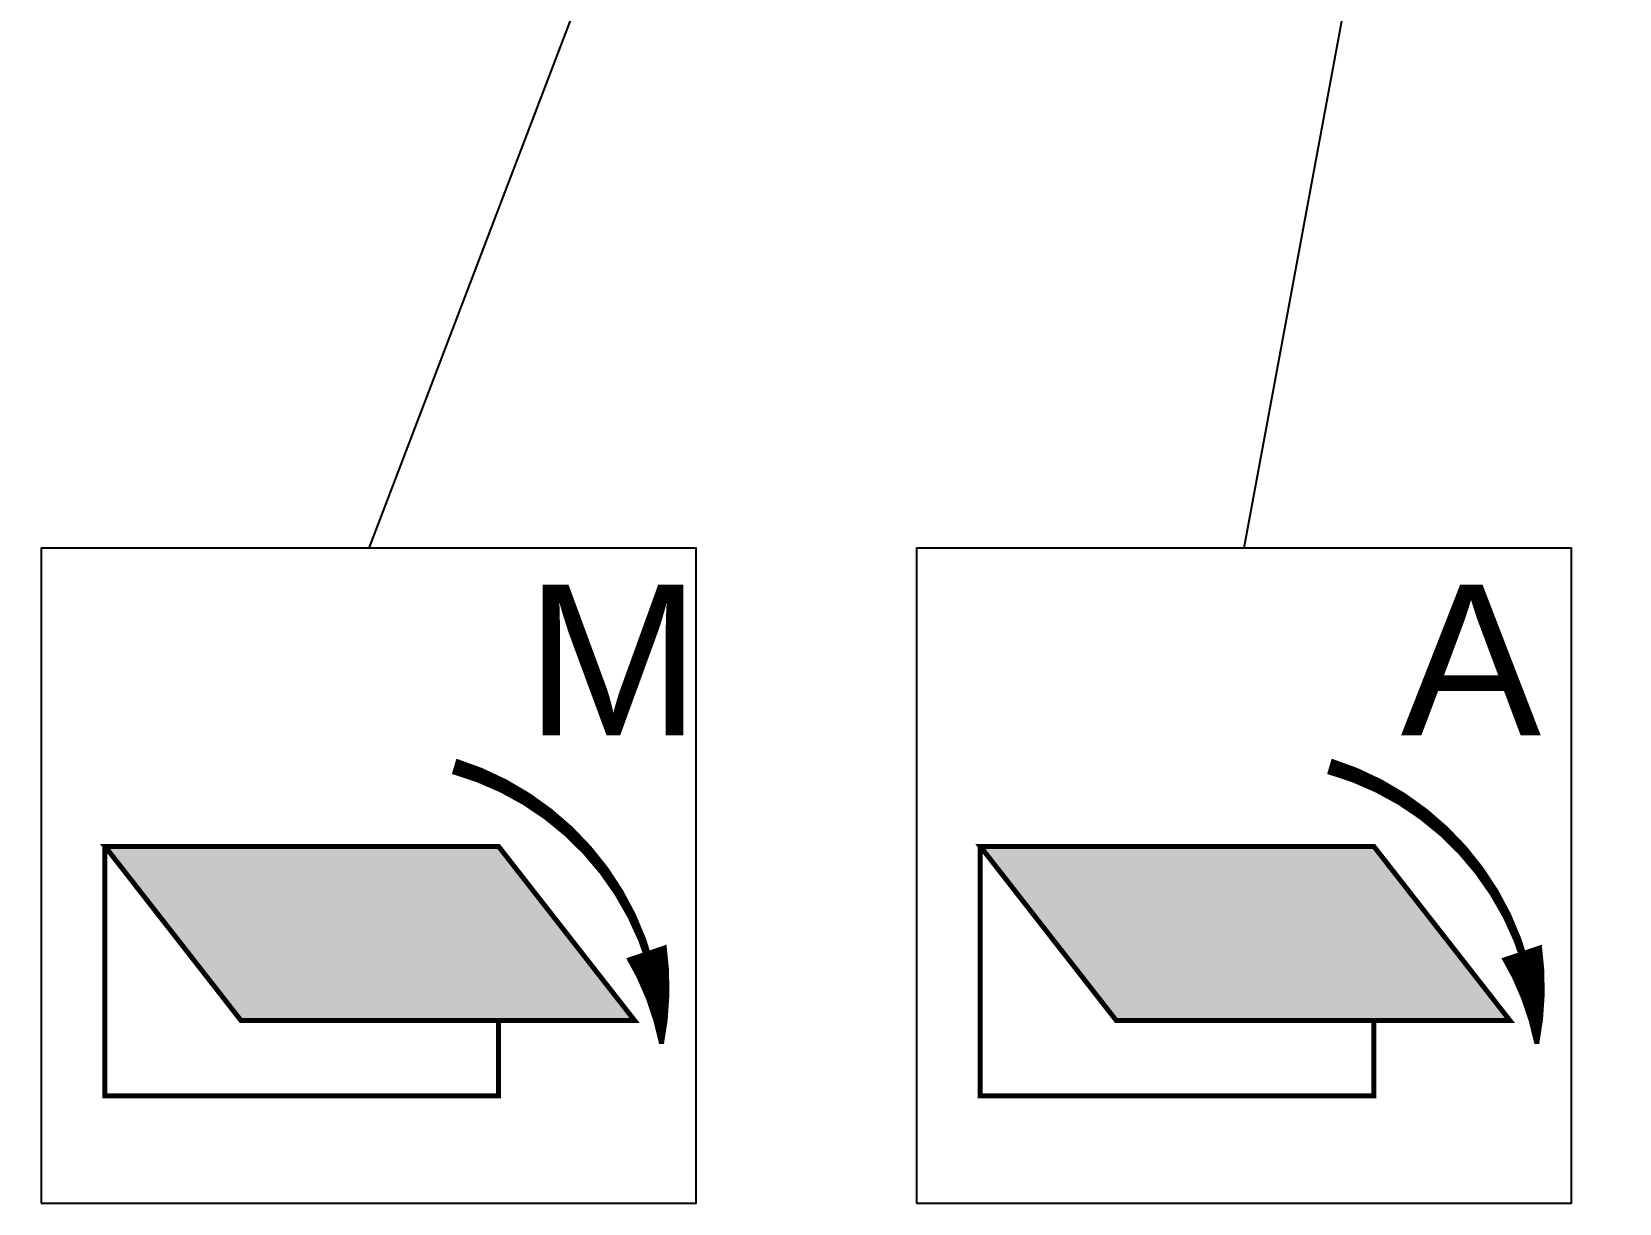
# Model space of a CAD drawing. Header units: millimetres. Extents: x 1084702 to 1166801, y 36632 to 124519.
# Drawn here: x 1104283 to 1106707, y 71932 to 73720 of the extents above; entities that cross this region are included whole.
import ezdxf

# ---------------------------------------------------------------- set-up
doc = ezdxf.new("R2010")
doc.units = ezdxf.units.MM
doc.header["$LTSCALE"] = 250
doc.layers.get('0').update_dxf_attribs({"color": 255})
for name, color, linetype in [('%posline', 240, 'Continuous'), ('%symbol', 1, 'Continuous'), ('SAFECO3', 80, 'Continuous'), ('SAFECO5', 150, 'Continuous'), ('SAFECO7', 255, 'Continuous')]:
    doc.layers.add(name, color=color, linetype=linetype)
doc.styles.add('ROMANS', font='ROMANS.shx', dxfattribs={"height": 100})
doc.styles.add('SYMBOL TXT', font='arial.ttf')
doc.dimstyles.new('dott', dxfattribs={"dimscale": 100, "dimtxt": 150, "dimasz": 0.01, "dimexe": 0.5, "dimexo": 1, "dimgap": 1, "dimtad": 1, "dimdsep": 46, "dimtxsty": 'ROMANS', "dimcen": 1.5, "dimclrd": 1, "dimclre": 1, "dimclrt": 2, "dimazin": 2, "dimtfac": 1, "dimtmove": 2, "dimatfit": 3, "dimldrblk": 'DOT', "dimfxl": 1, "dimtvp": 100, "dimtolj": 1, "dimarcsym": 0})

# ---------------------------------------------------------------- blocks, each defined once
blk = doc.blocks.new('A.1.16A_SYMB')
at = {"layer": 'SAFECO5'}
h = blk.add_hatch(color=256, dxfattribs=at)
h.dxf.hatch_style = 1
h.paths.add_polyline_path([(237.9, 653.7), (-483.2, 653.7), (-234, 334.7), (487.2, 334.7)])
at = {"layer": 'SAFECO7', "lineweight": -3}
blk.add_lwpolyline([(-600, 0), (600, 0), (600, 1200), (-600, 1200)], close=True, dxfattribs=at)
at = {"layer": 'SAFECO7'}
for points in [[(536.5, 291.9, 8.94, 29.2, 0.332367), (156.5, 800.4, 8.94, 8.94, 0)], [(536.5, 291.9, 8.94, 77.9, 0.08143), (508.7, 461.2, 8.94, 14.1, 0.08143)]]:
    blk.add_lwpolyline(points, format="xyseb", dxfattribs=at)
at = {"layer": 'SAFECO7', "const_width": 9.14}
blk.add_lwpolyline([(-234, 334.7), (-483.2, 653.7), (237.9, 653.7), (487.2, 334.7)], close=True, dxfattribs=at)
blk.add_lwpolyline([(-483.2, 653.7), (-483.2, 196.6), (237.9, 196.6), (237.9, 334.7)], dxfattribs=at)
at = {"layer": 'SAFECO7', "style": 'SYMBOL TXT'}
blk.add_text('A', height=276, dxfattribs=at).set_placement((287.1, 857.4))
blk = doc.blocks.new('A.1.16M_SYMB')
at = {"layer": 'SAFECO3'}
h = blk.add_hatch(color=256, dxfattribs=at)
h.dxf.hatch_style = 1
h.paths.add_polyline_path([(237.9, 653.7), (-483.2, 653.7), (-234, 334.7), (487.2, 334.7)])
at = {"layer": 'SAFECO7', "lineweight": -3}
blk.add_lwpolyline([(-600, 0), (600, 0), (600, 1200), (-600, 1200)], close=True, dxfattribs=at)
at = {"layer": 'SAFECO7'}
for points in [[(536.5, 291.9, 8.94, 29.2, 0.332367), (156.5, 800.4, 8.94, 8.94, 0)], [(536.5, 291.9, 8.94, 77.9, 0.08143), (508.7, 461.2, 8.94, 14.1, 0.08143)]]:
    blk.add_lwpolyline(points, format="xyseb", dxfattribs=at)
at = {"layer": 'SAFECO7', "const_width": 9.14}
blk.add_lwpolyline([(-234, 334.7), (-483.2, 653.7), (237.9, 653.7), (487.2, 334.7)], close=True, dxfattribs=at)
blk.add_lwpolyline([(-483.2, 653.7), (-483.2, 196.6), (237.9, 196.6), (237.9, 334.7)], dxfattribs=at)
at = {"layer": 'SAFECO7', "style": 'SYMBOL TXT'}
blk.add_text('M', height=276, dxfattribs=at).set_placement((287.1, 857.4))
blk = doc.blocks.new('_Dot')
at = {"color": 0, "linetype": 'ByBlock', "lineweight": -2}
blk.add_line((-0.5, 0), (-1, 0), dxfattribs=at)
at = {"color": 0, "linetype": 'ByBlock', "const_width": 0.5}
blk.add_lwpolyline([(-0.25, 0, 1), (0.25, 0, 1)], format="xyb", close=True, dxfattribs=at)

msp = doc.modelspace()

# ---------------------------------------------------------------- block references
at = {"layer": '%symbol', "xscale": 0.8333333333329453, "yscale": 0.8333333333329453, "zscale": 0.8333333333329453}
for name, p in [('A.1.16M_SYMB', (1104797.7, 71931.8)), ('A.1.16A_SYMB', (1106134.1, 71931.8))]:
    msp.add_blockref(name, p, dxfattribs=at)

# ---------------------------------------------------------------- leaders
at = {"layer": '%posline', "linetype": 'ByBlock'}
for points in [[(1106842.6, 78290.4), (1104797.7, 72931.8)], [(1104916.7, 77301.2), (1103549.6, 72931.8)], [(1106842.6, 76759.1), (1106134.1, 72931.8)]]:
    msp.add_leader(points, dimstyle='dott', override={"dimasz": 2, "dimgap": 1, "dimtad": 0, "dimclrd": 256}, dxfattribs=at)

doc.saveas('drawing.dxf')
